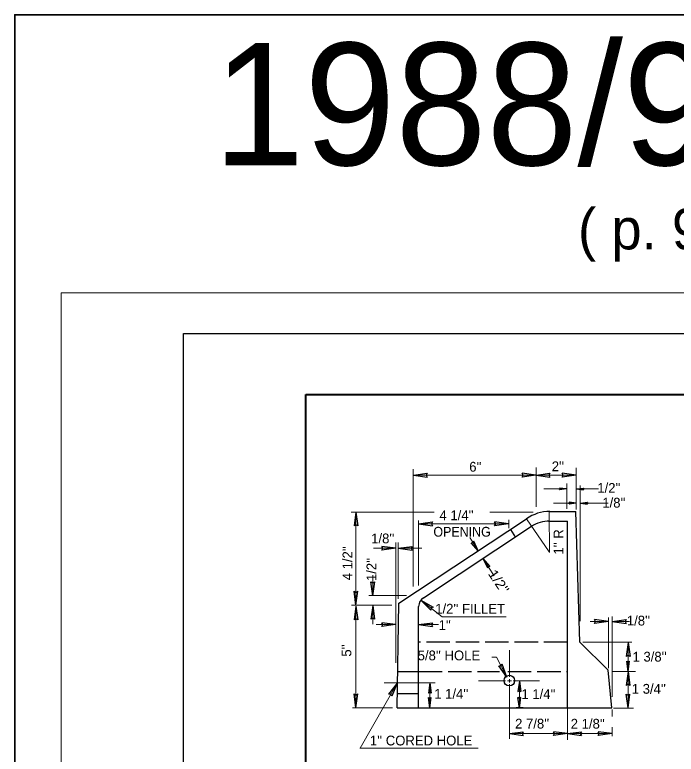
# Model space of a CAD drawing. Extents: x -3298 to 405, y -472 to 2211.
# Drawn here: x -3298 to -2487, y 1305 to 2211 of the extents above; entities that cross this region are included whole.
import ezdxf

# ---------------------------------------------------------------- set-up
doc = ezdxf.new("R2010")
doc.units = 0
doc.header["$LTSCALE"] = 4.8
doc.linetypes.add('LONG_DASHED', pattern=[7.5, 6, -1.5])
doc.layers.add('1', color=7, linetype='Continuous', lineweight=13)
doc.layers.add('25', color=7, linetype='Continuous', lineweight=13)
doc.layers.add('10', color=7, linetype='Continuous')

msp = doc.modelspace()

# ---------------------------------------------------------------- linework, layer by layer
at = {"layer": '1'}
for p, q in [((-3241.365, 1870.468), (358.635, 1870.468)), ((-3241.365, -429.533), (-3241.365, 1870.468)), ((-2809.945, 1510.249), (-2809.945, 1654.22)), ((-2659.194, 1607.71), (-2659.194, 1656.184)), ((-2610.095, 1604.474), (-2610.095, 1655.596)), ((-2808.667, 1646.718), (-2659.312, 1646.718)), ((-2659.219, 1646.769), (-2610.094, 1646.769)), ((-2621.562, 1605.357), (-2621.562, 1636.606)), ((-2605.098, 1467.659), (-2605.098, 1634.1)), ((-2649.627, 1629.793), (-2622.259, 1629.793)), ((-2582.637, 1629.793), (-2610.004, 1629.793)), ((-2638.026, 1612.345), (-2610.095, 1612.345)), ((-2604.803, 1612.345), (-2570.947, 1612.345)), ((-2885.798, 1601.459), (-2784.073, 1601.459)), ((-2879.918, 1487.299), (-2879.918, 1601.459)), ((-2715.863, 1601.459), (-2662.741, 1601.459)), ((-2642.878, 1551.808), (-2643.172, 1601.678)), ((-2803.257, 1511.498), (-2803.257, 1591.136)), ((-2803.257, 1587.042), (-2692.938, 1587.042)), ((-2692.417, 1581.794), (-2692.417, 1592.07)), ((-2643.318, 1552.543), (-2670.808, 1593.146)), ((-2740.559, 1570.271), (-2730.213, 1554.029)), ((-2831.113, 1416.685), (-2831.113, 1564.369)), ((-2828.173, 1494.949), (-2828.173, 1564.369)), ((-2858.296, 1557.098), (-2831.113, 1557.098)), ((-2828.173, 1557.098), (-2799.073, 1557.098)), ((-2724.266, 1544.693), (-2710.571, 1523.195)), ((-2859.322, 1498.798), (-2859.322, 1524.027)), ((-2864.042, 1499.068), (-2818.143, 1499.068)), ((-2885.21, 1487.299), (-2835.803, 1487.299)), ((-2859.322, 1464.136), (-2859.322, 1487.127)), ((-2800.213, 1493.657), (-2774.102, 1473.177)), ((-2879.918, 1361.371), (-2879.918, 1485.562)), ((-2774.102, 1473.177), (-2695.648, 1473.177)), ((-2570.423, 1410.08), (-2570.423, 1472.052)), ((-2565.921, 1374.863), (-2565.921, 1473.312)), ((-2855.319, 1463.522), (-2832.147, 1463.522)), ((-2803.11, 1463.522), (-2778.898, 1463.522)), ((-2592.968, 1467.292), (-2570.617, 1467.292)), ((-2565.883, 1467.292), (-2544.743, 1467.292)), ((-2601.727, 1441.818), (-2564.525, 1441.818)), ((-2565.922, 1441.818), (-2541.975, 1441.818)), ((-2546.279, 1405.985), (-2546.279, 1441.49)), ((-2713.407, 1423.747), (-2707.747, 1423.747)), ((-2707.747, 1423.747), (-2695.098, 1398.937)), ((-2691.956, 1399.263), (-2691.956, 1432.117)), ((-2566.508, 1406.093), (-2537.403, 1406.093)), ((-2546.484, 1361.348), (-2546.484, 1406.032)), ((-2691.956, 1392.613), (-2691.956, 1396.671)), ((-2874.872, 1311.798), (-2829.45, 1391.653)), ((-2845.226, 1391.97), (-2782.886, 1391.97)), ((-2789.348, 1361.143), (-2789.348, 1392.033)), ((-2729.696, 1394.709), (-2696.53, 1394.709)), ((-2694.222, 1394.709), (-2689.379, 1394.709)), ((-2691.956, 1323.263), (-2691.956, 1390.472)), ((-2687.071, 1394.709), (-2655.144, 1394.709)), ((-2679.633, 1361.143), (-2679.633, 1394.088)), ((-2884.034, 1361.371), (-2835.198, 1361.371)), ((-2620.754, 1322.035), (-2620.754, 1360.199)), ((-2564.489, 1361.143), (-2539.732, 1361.143)), ((-2566.126, 1350.821), (-2566.126, 1359.57)), ((-2566.126, 1326.744), (-2566.126, 1337.743)), ((-2875.281, 1311.798), (-2729.998, 1311.798))]:
    msp.add_line(p, q, dxfattribs=at)
at = {"layer": '1', "lineweight": 40}
for p, q in [((-2941.365, 1745.468), (308.635, 1745.468)), ((-2941.365, -304.533), (-2941.365, 1745.468))]:
    msp.add_line(p, q, dxfattribs=at)
at = {"layer": '1', "lineweight": 25}
for p, q in [((-2809.595, 1646.71), (-2792.565, 1649.05)), ((-2809.595, 1646.71), (-2792.565, 1644.37)), ((-2659.315, 1646.727), (-2676.345, 1649.067)), ((-2659.315, 1646.727), (-2676.345, 1644.387)), ((-2659.216, 1646.761), (-2642.186, 1649.101)), ((-2659.216, 1646.761), (-2642.186, 1644.421)), ((-2610.098, 1646.778), (-2627.128, 1649.118)), ((-2610.098, 1646.778), (-2627.128, 1644.438)), ((-2621.88, 1629.797), (-2630.395, 1630.967)), ((-2621.88, 1629.797), (-2630.395, 1628.627)), ((-2609.453, 1629.788), (-2600.938, 1630.958)), ((-2609.453, 1629.788), (-2600.938, 1628.618)), ((-2610.097, 1612.349), (-2618.612, 1613.519)), ((-2610.097, 1612.349), (-2618.612, 1611.179)), ((-2604.802, 1612.341), (-2596.287, 1613.511)), ((-2604.802, 1612.341), (-2596.287, 1611.171)), ((-2879.927, 1601.456), (-2882.267, 1584.426)), ((-2879.927, 1601.456), (-2877.587, 1584.426)), ((-2642.583, 1602.12), (-2610.278, 1602.12)), ((-2605.557, 1442.08), (-2610.278, 1602.12)), ((-2827.558, 1489.69), (-2670.808, 1593.293)), ((-2803.255, 1587.038), (-2794.74, 1588.208)), ((-2803.255, 1587.038), (-2794.74, 1585.868)), ((-2803.253, 1587.033), (-2786.223, 1589.373)), ((-2803.253, 1587.033), (-2786.223, 1584.693)), ((-2692.942, 1587.05), (-2709.972, 1589.39)), ((-2692.942, 1587.05), (-2709.972, 1584.71)), ((-2643.76, 1590.351), (-2620.828, 1590.351)), ((-2620.828, 1361.444), (-2620.828, 1590.351)), ((-2797.128, 1496.461), (-2664.773, 1584.013)), ((-2690.519, 1580.149), (-2684.415, 1570.478)), ((-2730.209, 1554.035), (-2738.552, 1563.864)), ((-2730.209, 1554.035), (-2735.592, 1565.75)), ((-2831.117, 1557.106), (-2848.147, 1559.446)), ((-2831.117, 1557.106), (-2848.147, 1554.766)), ((-2828.17, 1557.089), (-2811.14, 1559.429)), ((-2828.17, 1557.089), (-2811.14, 1554.749)), ((-2724.27, 1544.687), (-2715.928, 1534.858)), ((-2724.27, 1544.687), (-2718.888, 1532.972)), ((-2859.313, 1499.057), (-2861.653, 1516.087)), ((-2859.313, 1498.802), (-2861.653, 1515.832)), ((-2859.313, 1499.057), (-2856.973, 1516.087)), ((-2859.313, 1498.802), (-2856.973, 1515.832)), ((-2879.91, 1487.303), (-2882.25, 1504.333)), ((-2879.91, 1487.303), (-2877.57, 1504.333)), ((-2859.33, 1487.123), (-2861.67, 1470.093)), ((-2859.33, 1487.123), (-2856.99, 1470.093)), ((-2829.57, 1361.444), (-2827.558, 1489.69)), ((-2800.215, 1493.648), (-2785.371, 1484.979)), ((-2800.215, 1493.648), (-2788.259, 1481.297)), ((-2879.927, 1486.273), (-2882.267, 1469.243)), ((-2879.927, 1486.273), (-2877.587, 1469.243)), ((-2803.11, 1361.444), (-2803.11, 1485.653)), ((-2570.62, 1467.3), (-2587.65, 1469.64)), ((-2565.88, 1467.283), (-2548.85, 1469.623)), ((-2831.288, 1463.53), (-2848.318, 1465.87)), ((-2831.288, 1463.53), (-2848.318, 1461.19)), ((-2803.107, 1463.513), (-2786.077, 1465.853)), ((-2803.107, 1463.513), (-2786.077, 1461.173)), ((-2570.62, 1467.3), (-2587.65, 1464.96)), ((-2565.88, 1467.283), (-2548.85, 1464.943)), ((-2546.288, 1441.487), (-2548.628, 1424.457)), ((-2546.288, 1441.487), (-2543.948, 1424.457)), ((-2695.093, 1398.943), (-2700.743, 1415.178)), ((-2546.273, 1405.988), (-2548.028, 1418.76)), ((-2546.273, 1405.988), (-2544.518, 1418.76)), ((-2695.093, 1398.943), (-2704.912, 1413.053)), ((-2546.493, 1406.028), (-2548.832, 1388.998)), ((-2546.493, 1406.028), (-2544.153, 1388.998)), ((-2829.459, 1391.653), (-2839.913, 1378.008)), ((-2829.459, 1391.653), (-2835.845, 1375.694)), ((-2789.354, 1392.03), (-2791.109, 1379.258)), ((-2789.354, 1392.03), (-2787.599, 1379.258)), ((-2679.626, 1394.086), (-2681.381, 1381.313)), ((-2679.626, 1394.086), (-2677.871, 1381.313)), ((-2879.91, 1361.374), (-2882.25, 1378.404)), ((-2879.91, 1361.374), (-2877.57, 1378.404)), ((-2546.476, 1361.352), (-2548.816, 1378.382)), ((-2546.476, 1361.352), (-2544.136, 1378.382)), ((-2789.342, 1361.146), (-2791.097, 1373.918)), ((-2789.342, 1361.146), (-2787.587, 1373.918)), ((-2679.638, 1361.146), (-2681.393, 1373.918)), ((-2679.638, 1361.146), (-2677.883, 1373.918)), ((-2829.57, 1361.444), (-2566.203, 1361.444)), ((-2675.058, 1361.444), (-2683.598, 1361.444)), ((-2691.953, 1329.808), (-2674.923, 1332.148)), ((-2691.953, 1329.808), (-2674.923, 1327.467)), ((-2620.758, 1329.824), (-2637.788, 1332.164)), ((-2620.758, 1329.824), (-2637.788, 1327.484)), ((-2620.751, 1329.808), (-2603.721, 1332.148)), ((-2620.751, 1329.808), (-2603.721, 1327.467)), ((-2566.129, 1329.824), (-2583.159, 1332.164)), ((-2566.129, 1329.824), (-2583.159, 1327.484))]:
    msp.add_line(p, q, dxfattribs=at)
at = {"layer": '1', "linetype": 'LONG_DASHED', "lineweight": 25}
for p, q in [((-2620.828, 1441.818), (-2803.11, 1441.818)), ((-2828.363, 1406.167), (-2803.11, 1406.167)), ((-2802.931, 1406.167), (-2704.09, 1406.167)), ((-2693.842, 1406.167), (-2620.827, 1406.167)), ((-2828.363, 1378.98), (-2803.11, 1378.98))]:
    msp.add_line(p, q, dxfattribs=at)
at = {"layer": '1', "lineweight": 25}
for points in [[(-3091.365, -379.533), (-3091.365, 1820.468), (358.635, 1820.468)], [(-2792.565, 1649.05), (-2793.883, 1646.686), (-2792.565, 1644.37)], [(-2676.345, 1644.387), (-2675.028, 1646.751), (-2676.345, 1649.067)], [(-2642.186, 1649.101), (-2643.503, 1646.737), (-2642.186, 1644.421)], [(-2627.128, 1644.438), (-2625.81, 1646.802), (-2627.128, 1649.118)], [(-2630.395, 1628.627), (-2629.737, 1629.809), (-2630.395, 1630.967)], [(-2600.938, 1630.958), (-2601.598, 1629.776), (-2600.938, 1628.618)], [(-2618.612, 1611.179), (-2617.953, 1612.362), (-2618.612, 1613.519)], [(-2596.287, 1613.511), (-2596.946, 1612.329), (-2596.287, 1611.171)], [(-2794.74, 1588.208), (-2795.399, 1587.026), (-2794.74, 1585.868)], [(-2786.223, 1589.373), (-2787.541, 1587.009), (-2786.223, 1584.693)], [(-2709.972, 1584.71), (-2708.654, 1587.074), (-2709.972, 1589.39)], [(-2877.587, 1584.426), (-2879.951, 1585.743), (-2882.267, 1584.426)], [(-2738.552, 1563.864), (-2736.525, 1563.983), (-2735.592, 1565.75)], [(-2848.147, 1554.766), (-2846.829, 1557.13), (-2848.147, 1559.446)], [(-2811.14, 1559.429), (-2812.457, 1557.065), (-2811.14, 1554.749)], [(-2715.928, 1534.858), (-2717.953, 1534.738), (-2718.888, 1532.972)], [(-2861.653, 1516.087), (-2859.289, 1514.769), (-2856.973, 1516.087)], [(-2861.653, 1515.832), (-2859.289, 1514.514), (-2856.973, 1515.832)], [(-2882.25, 1504.333), (-2879.886, 1503.015), (-2877.57, 1504.333)], [(-2785.371, 1484.979), (-2787.867, 1483.932), (-2788.259, 1481.297)], [(-2877.587, 1469.243), (-2879.951, 1470.56), (-2882.267, 1469.243)], [(-2856.99, 1470.093), (-2859.354, 1471.411), (-2861.67, 1470.093)], [(-2587.65, 1464.96), (-2586.332, 1467.324), (-2587.65, 1469.64)], [(-2548.85, 1469.623), (-2550.168, 1467.259), (-2548.85, 1464.943)], [(-2848.318, 1461.19), (-2847, 1463.554), (-2848.318, 1465.87)], [(-2786.077, 1465.853), (-2787.394, 1463.489), (-2786.077, 1461.173)], [(-2566.203, 1361.444), (-2570.983, 1407.48), (-2605.557, 1442.08)], [(-2543.948, 1424.457), (-2546.312, 1425.774), (-2548.628, 1424.457)], [(-2704.912, 1413.053), (-2702.207, 1412.953), (-2700.743, 1415.178)], [(-2548.028, 1418.76), (-2546.255, 1417.772), (-2544.518, 1418.76)], [(-2544.153, 1388.998), (-2546.517, 1390.316), (-2548.832, 1388.998)], [(-2882.25, 1378.404), (-2879.886, 1377.087), (-2877.57, 1378.404)], [(-2787.599, 1379.258), (-2789.372, 1380.246), (-2791.109, 1379.258)], [(-2681.381, 1381.313), (-2679.608, 1382.302), (-2677.871, 1381.313)], [(-2548.816, 1378.382), (-2546.452, 1377.064), (-2544.136, 1378.382)], [(-2835.845, 1375.694), (-2837.248, 1378.008), (-2839.913, 1378.008)], [(-2791.097, 1373.918), (-2789.323, 1372.93), (-2787.587, 1373.918)], [(-2677.883, 1373.918), (-2679.657, 1372.93), (-2681.393, 1373.918)], [(-2674.923, 1332.148), (-2676.24, 1329.783), (-2674.923, 1327.467)], [(-2637.788, 1327.484), (-2636.47, 1329.848), (-2637.788, 1332.164)], [(-2603.721, 1332.148), (-2605.038, 1329.783), (-2603.721, 1327.467)], [(-2583.159, 1327.484), (-2581.842, 1329.848), (-2583.159, 1332.164)]]:
    msp.add_lwpolyline(points, dxfattribs=at)
at = {"layer": '1'}
msp.add_lwpolyline([(-2691.956, 1329.816), (-2620.754, 1329.816), (-2566.126, 1329.816)], dxfattribs=at)
at = {"layer": '1', "lineweight": 25}
msp.add_circle((-2691.935, 1394.806), 6.501, dxfattribs=at)
for centre, radius, start, end in [((-2643.41, 1555.878), 46.255, 88.61182, 126.32277), ((-2644.015, 1553.935), 36.438, 87.97978, 124.74208)]:
    msp.add_arc(centre, radius, start, end, dxfattribs=at)
msp.add_ellipse((-2789.815, 1485.374), major_axis=(-13.296, 0.278), ratio=0.998696, start_param=5.3154145, end_param=6.2831853, dxfattribs=at)
at = {"layer": '25', "lineweight": 35}
msp.add_lwpolyline([(-3297.989, -471.546), (405.067, -471.546), (405.067, 2211.292), (-3297.989, 2211.292)], close=True, dxfattribs=at)

# ---------------------------------------------------------------- texts
at = {"layer": '10'}
for s, p in [("6''", (-2741.088, 1651.053)), ("2''", (-2639.977, 1651.578)), (" 1/2''", (-2588.647, 1625.115)), (" 1/8''", (-2582.492, 1606.97)), ("4 1/4''", (-2777.578, 1591.525)), (" 1/8''", (-2865.711, 1563.158)), (" 1/2'' FILLET", (-2787.243, 1476.944)), ("1''", (-2778.671, 1456.928)), (" 1/8''", (-2552.395, 1462.418)), (" 5/8'' HOLE", (-2808.752, 1419.693)), ("1 3/8''", (-2540.977, 1418.153)), ("1 3/4''", (-2541.916, 1378.734)), ("1 1/4''", (-2783.993, 1372.577)), ("1 1/4''", (-2677.186, 1372.281)), ("2 7/8''", (-2684.897, 1336.047)), ("2 1/8''", (-2616.722, 1335.918)), ("1'' CORED HOLE", (-2862.882, 1315.338))]:
    msp.add_text(s, height=12, dxfattribs=at).set_placement(p)
at = {"layer": '10', "width": 0.95}
msp.add_text('OPENING', height=12, dxfattribs=at).set_placement((-2785.014, 1571.338))
at = {"layer": '10'}
for s, p in [("1'' R", (-2625.676, 1549.368)), ("4 1/2''", (-2884.348, 1517.829)), (" 1/2''", (-2854.974, 1512.457)), ("5''", (-2885.622, 1424.183))]:
    msp.add_text(s, height=12, rotation=90, dxfattribs=at).set_placement(p)
at = {"layer": '10', "width": 1.1}
msp.add_text(" 1/2''", height=12, rotation=303.678, dxfattribs=at).set_placement((-2721.286, 1529.969))
at = {"layer": '25'}
for s, height, p in [('1988/96 SPECS. - FINAL ENGLISH', 150, (-3054.679, 2026.87)), ('( p. 94 ) CAST IRON CURB INLET - ( CICI-1-12 ) - ENGLISH FINAL ( 2/19/97 )', 50, (-2607.863, 1923.591))]:
    msp.add_text(s, height=height, dxfattribs=at).set_placement(p)

doc.saveas('drawing.dxf')
